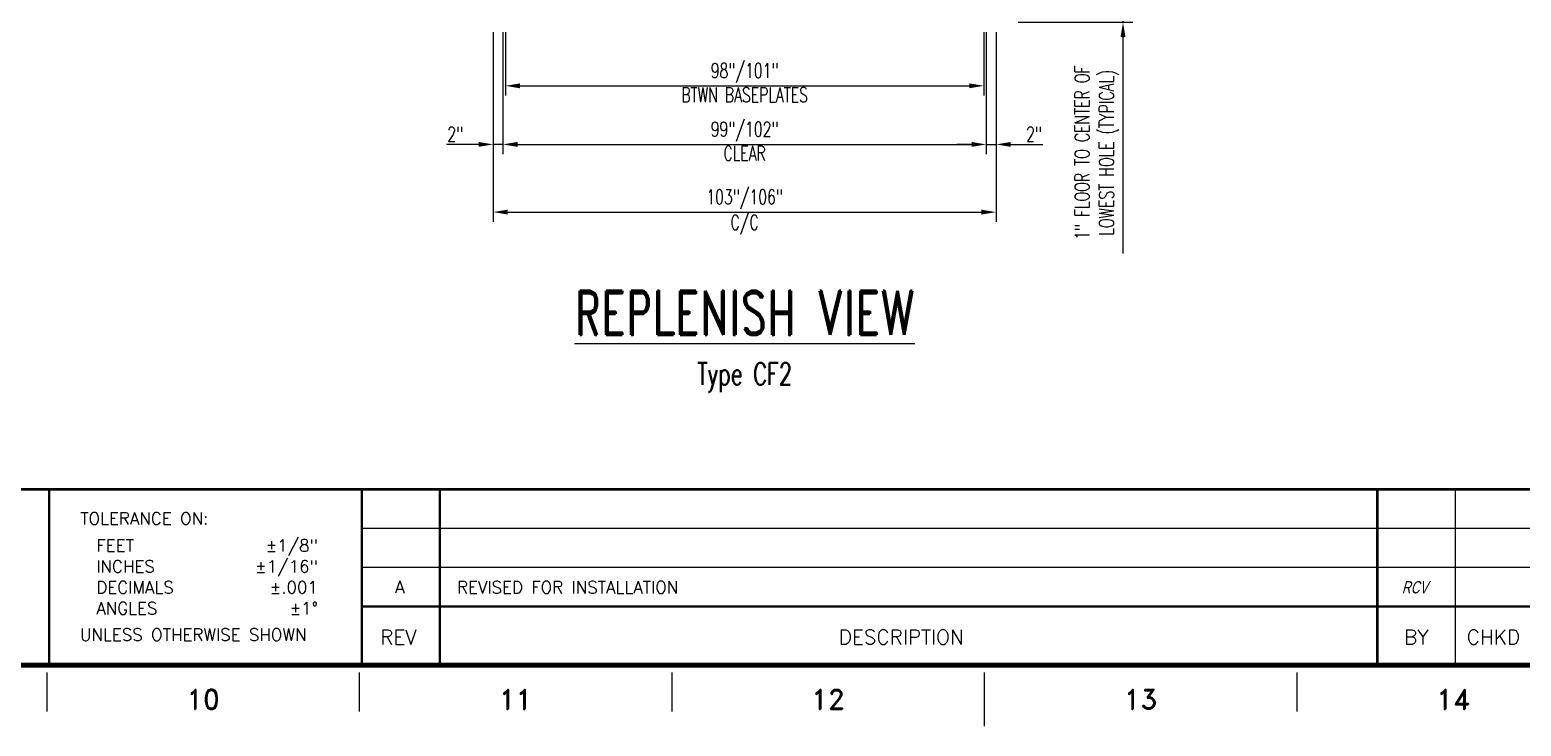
# Model space of a CAD drawing. Extents: x -805 to 239, y -158 to 536.
# Drawn here: x -222.3 to 83.2, y -144.1 to -1.5 of the extents above; entities that cross this region are included whole.
import ezdxf
from ezdxf.enums import TextEntityAlignment as Align

# ---------------------------------------------------------------- set-up
doc = ezdxf.new("R2010")
doc.units = 0
doc.header["$LTSCALE"] = 8
doc.header["$MEASUREMENT"] = 0
doc.linetypes.add('HIDDEN2', pattern=[0.1875, 0.125, -0.0625])
doc.layers.get('DEFPOINTS').update_dxf_attribs({"linetype": 'CONTINUOUS'})
for name, color, linetype in [('BORD', 15, 'CONTINUOUS'), ('RACKDIM', 7, 'CONTINUOUS'), ('RACKLABEL', 7, 'CONTINUOUS'), ('RACKLOAD', 254, 'HIDDEN2'), ('TEXTL', 3, 'CONTINUOUS')]:
    doc.layers.add(name, color=color, linetype=linetype)
doc.styles.add('2thirds', font='romans.shx', dxfattribs={"width": 0.7})
doc.styles.add('BORDER', font='SIMPLEX')
doc.styles.add('DCMARCH', font='stylu.ttf', dxfattribs={"width": 0.75, "oblique": 15})
doc.styles.add('ROMAND', font='ROMAND')
doc.styles.add('SIMPLEX', font='SIMPLEX')
doc.styles.add('TXT06', font='ROMAND', dxfattribs={"bigfont": 'SPECIAL'})
doc.dimstyles.new('2tfrac16', dxfattribs={"dimscale": 32, "dimtxt": 0.0938, "dimasz": 0.0938, "dimexe": 0.0625, "dimexo": 0.0625, "dimgap": 0.01, "dimtad": 1, "dimdec": 4, "dimzin": 1, "dimdsep": 46, "dimlunit": 5, "dimtxsty": '2thirds', "dimcen": 0.0625, "dimclrd": 256, "dimclre": 256, "dimclrt": 256, "dimadec": 0, "dimazin": 0, "dimtfac": 0.75, "dimtdec": 4, "dimtmove": 0, "dimatfit": 0, "dimfxl": 0, "dimtvp": 0.75, "dimfrac": 2, "dimtolj": 1, "dimtzin": 0, "dimarcsym": 0})

# ---------------------------------------------------------------- blocks, each defined once
blk = doc.blocks.new('sbord_d')
at = {"layer": 'BORD'}
for p, q in [((18, -0.0625), (18, -0.3125)), ((20, -0.0625), (20, -0.3125)), ((22, -0.0625), (22, -0.3125)), ((24, -0.0625), (24, -0.4062)), ((26, -0.0625), (26, -0.3125))]:
    blk.add_line(p, q, dxfattribs=at)
at = {"layer": 'BORD', "const_width": 0.0313}
blk.add_lwpolyline([(-0.0156, -0.0156), (32.0156, -0.0156), (32.0156, 20.0156), (-0.0156, 20.0156)], close=True, dxfattribs=at)
at = {"layer": 'BORD'}
for points, const_width in [([(18.0156, 1.1094), (14.0156, 1.1094), (14.0156, -0.0156)], 0.0156), ([(20.0156, 1.1094), (18.0156, 1.1094), (18.0156, -0.0156)], 0.0156), ([(28.5156, 1.1094), (28.0156, 1.1094), (27.5156, 1.1094), (27.0156, 1.1094), (26.5156, 1.1094), (20.5156, 1.1094), (20.0156, 1.1094), (20.0156, 0.8594)], 0.0156), ([(20.5156, 1.1094), (20.5156, 0.8594)], 0.0156), ([(26.5156, 1.1094), (26.5156, 0.8594)], 0.0156), ([(27.0156, 1.1094), (27.0156, 0.8594)], 0.00781), ([(20.0156, 0.8594), (20.0156, 0.6094)], 0.0156), ([(20.0156, 0.8594), (28.5156, 0.8594)], 0.00781), ([(20.5156, 0.8594), (20.5156, 0.6094)], 0.0156), ([(26.5156, 0.8594), (26.5156, 0.6094)], 0.0156), ([(27.0156, 0.8594), (27.0156, 0.6094)], 0.00781), ([(20.0156, 0.6094), (20.0156, 0.3594)], 0.0156), ([(20.0156, 0.6094), (28.5156, 0.6094)], 0.00781), ([(20.5156, 0.6094), (20.5156, 0.3594)], 0.0156), ([(26.5156, 0.6094), (26.5156, 0.3594)], 0.0156), ([(27.0156, 0.6094), (27.0156, 0.3594)], 0.00781), ([(20.0156, 0.3594), (28.5156, 0.3594)], 0.0156), ([(20.0156, 0.3594), (20.0156, 0)], 0.0156), ([(20.5156, 0.3594), (20.5156, 0)], 0.0156), ([(26.5156, 0.3594), (26.5156, 0)], 0.0156), ([(27.0156, 0.3594), (27.0156, 0)], 0.00781)]:
    blk.add_lwpolyline(points, dxfattribs=dict(at, const_width=const_width))
at = {"layer": 'BORD', "style": 'SIMPLEX'}
for s, height, p in [('TOLERANCE ON:', 0.078125, (18.2134, 0.8836)), ('FEET', 0.07812, (18.3166, 0.7106)), ('INCHES', 0.07812, (18.3166, 0.5767)), ('DECIMALS', 0.07812, (18.3166, 0.4428)), ('ANGLES', 0.07812, (18.3166, 0.3089)), ('UNLESS OTHERWISE SHOWN', 0.078125, (18.2118, 0.1401))]:
    blk.add_text(s, height=height, dxfattribs=at).set_placement(p)
for s, p in [('%%p1/8"', (19.7351, 0.7106)), ('%%p1/16"', (19.7351, 0.5767)), ('%%p.001', (19.7351, 0.4428)), ('%%p1%%d', (19.7351, 0.3089))]:
    blk.add_text(s, height=0.07812, dxfattribs=at).set_placement(p, align=Align.RIGHT)
at = {"layer": 'BORD', "style": 'BORDER'}
for s, p in [('REV', (20.25, 0.1172)), ('DESCRIPTION', (23.4688, 0.1172)), ('BY', (26.7656, 0.1172)), ('CHKD', (27.2588, 0.1172))]:
    blk.add_text(s, height=0.09375, dxfattribs=at).set_placement(p, align=Align.CENTER)
at = {"layer": 'BORD', "style": 'ROMAND'}
for s, p in [('10', (19, -0.2344)), ('11', (21, -0.2344)), ('12', (23, -0.2344)), ('13', (25, -0.2344)), ('14', (27, -0.2344))]:
    blk.add_text(s, height=0.125, dxfattribs=at).set_placement(p, align=Align.MIDDLE)
at = {"layer": 'TEXTL', "flags": 8}
for tag, height, style, p in [('TITLE1', 0.1562, 'SIMPLEX', (30.2656, 2.776)), ('TITLE2', 0.1562, 'SIMPLEX', (30.2656, 2.4427)), ('CHK', 0.0938, 'SIMPLEX', (29.8281, 0.8828)), ('APP', 0.0938, 'SIMPLEX', (30.7031, 0.8828)), ('JOB#', 0.125, 'ROMAND', (30.1198, 0.1328)), ('SHT', 0.125, 'ROMAND', (31.1927, 0.1328)), ('REV', 0.125, 'ROMAND', (31.7891, 0.1328))]:
    blk.add_attdef(tag, text='', height=height, dxfattribs=dict(at, style=style)).set_placement(p, align=Align.MIDDLE)
at = {"layer": 'TEXTL', "style": 'SIMPLEX', "flags": 8}
for tag, height, p in [('CUSTOMER', 0.1562, (30.2656, 1.6968)), ('LOCATION', 0.125, (30.2656, 1.3635)), ('REVC', 0.0781, (20.2594, 0.9448)), ('CCHK', 0.0781, (27.2554, 0.9434)), ('REVB', 0.0781, (20.2594, 0.6948)), ('BCHK', 0.0781, (27.2554, 0.6834)), ('REVA', 0.0781, (20.2594, 0.4448)), ('ACHK', 0.0781, (27.2554, 0.4434))]:
    blk.add_attdef(tag, text='', height=height, dxfattribs=at).set_placement(p, align=Align.CENTER)
at = {"layer": 'TEXTL', "flags": 8}
for tag, p, height, style in [('REVCDESC', (20.6253, 0.9434), 0.0781, 'SIMPLEX'), ('REVBDESC', (20.6253, 0.6834), 0.0781, 'SIMPLEX'), ('REVADESC', (20.6253, 0.4434), 0.0781, 'SIMPLEX'), ('DWG#', (30.0549, -0.5661), 0.0938, 'ROMAND')]:
    blk.add_attdef(tag, p, '', height=height, dxfattribs=dict(at, style=style))
at = {"layer": 'TEXTL', "style": 'DCMARCH', "oblique": 15, "width": 0.75, "flags": 8}
for tag, p in [('CBY', (26.7554, 0.9434)), ('BBY', (26.7554, 0.6834)), ('ABY', (26.7554, 0.4434))]:
    blk.add_attdef(tag, text='', height=0.0781, dxfattribs=at).set_placement(p, align=Align.CENTER)
at = {"layer": 'TEXTL', "style": 'SIMPLEX', "flags": 8}
for tag, height, width, p, p2 in [('CAPP', 0.0781, 1.292308, (27.5883, 0.9437), (27.9633, 0.9437)), ('CDT', 0.0781, 1.866, (28.0712, 0.9434), (28.46, 0.9434)), ('SCALE', 0.0938, 1.702732, (31.2344, 0.8374), (31.9413, 0.8374)), ('BAPP', 0.0781, 1.292308, (27.5883, 0.6834), (27.9633, 0.6834)), ('BDT', 0.0781, 1.866, (28.0712, 0.6831), (28.46, 0.6831)), ('PLOT#', 0.0938, 8.555556, (31.2344, 0.4624), (31.9219, 0.4624)), ('AAPP', 0.0781, 1.275949, (27.5881, 0.4434), (27.9631, 0.4434)), ('ADT', 0.0781, 1.833263, (28.0712, 0.4434), (28.46, 0.4434)), ('DATE', 0.0938, 2.134634, (28.6094, 0.4624), (29.3146, 0.4624)), ('CHKDT', 0.0938, 1.555556, (29.4844, 0.4624), (30.1719, 0.4624)), ('APPDT', 0.0938, 1.555556, (30.3594, 0.4624), (31.0469, 0.4624))]:
    blk.add_attdef(tag, text='', height=height, dxfattribs=dict(at, width=width)).set_placement(p, p2, align=Align.FIT)
at = {"layer": 'TEXTL', "style": 'DCMARCH', "oblique": 15, "width": 0.75, "flags": 8}
blk.add_attdef('DRBY', (28.5931, 0.8208), '', height=0.125, dxfattribs=at)
blk = doc.blocks.new('*D77')
at = {"layer": 'DEFPOINTS', "color": 0}
for p in [(-26.38, 0), (-24.38, 0), (-24.38, -25)]:
    blk.add_point(p, dxfattribs=at)
at = {"layer": 'RACKDIM', "lineweight": -2}
for p, q in [((-26.38, -2), (-26.38, -27)), ((-24.38, -2), (-24.38, -27)), ((-29.38, -25), (-32.38, -25)), ((-26.38, -25), (-24.38, -25)), ((-21.38, -25), (-14.83, -25))]:
    blk.add_line(p, q, dxfattribs=at)
at = {"layer": 'RACKDIM'}
for points in [[(-29.38, -24.5), (-29.38, -25.5), (-26.38, -25)], [(-21.38, -24.5), (-21.38, -25.5), (-24.38, -25)]]:
    blk.add_solid(points, dxfattribs=at)
at = {"layer": 'RACKDIM', "insert": (-16.61, -22.89), "char_height": 3.002, "attachment_point": 5, "style": '2thirds'}
blk.add_mtext('\\A1;2"', dxfattribs=at)
blk = doc.blocks.new('*D76')
at = {"layer": 'DEFPOINTS', "color": 0}
for p in [(-127.38, 0), (-125.38, 0), (-127.38, -25)]:
    blk.add_point(p, dxfattribs=at)
at = {"layer": 'RACKDIM', "lineweight": -2}
for p, q in [((-127.38, -2), (-127.38, -27)), ((-125.38, -2), (-125.38, -27)), ((-130.38, -25), (-136.92, -25)), ((-125.38, -25), (-127.38, -25)), ((-122.38, -25), (-119.38, -25))]:
    blk.add_line(p, q, dxfattribs=at)
at = {"layer": 'RACKDIM'}
for points in [[(-130.38, -24.5), (-130.38, -25.5), (-127.38, -25)], [(-122.38, -24.5), (-122.38, -25.5), (-125.38, -25)]]:
    blk.add_solid(points, dxfattribs=at)
at = {"layer": 'RACKDIM', "insert": (-135.15, -22.89), "char_height": 3.002, "attachment_point": 5, "style": '2thirds'}
blk.add_mtext('\\A1;2"', dxfattribs=at)
blk = doc.blocks.new('*D140')
at = {"layer": 'DEFPOINTS', "color": 0}
for p in [(-23.29, 1), (-21.88, 0), (1.62, 0)]:
    blk.add_point(p, dxfattribs=at)
at = {"layer": 'RACKDIM', "lineweight": -2}
for p, q in [((1.62, 4), (1.62, 7)), ((-21.29, 1), (3.62, 1)), ((1.62, 1), (1.62, 0)), ((-19.88, 0), (3.62, 0)), ((1.62, -3), (1.62, -47.36))]:
    blk.add_line(p, q, dxfattribs=at)
at = {"layer": 'RACKDIM'}
for points in [[(1.12, 4), (2.12, 4), (1.62, 1)], [(1.12, -3), (2.12, -3), (1.62, 0)]]:
    blk.add_solid(points, dxfattribs=at)
at = {"layer": 'RACKDIM', "insert": (-3.77, -26.68), "char_height": 3.0016, "attachment_point": 5, "rotation": 90, "style": '2thirds'}
blk.add_mtext('\\A1;1" FLOOR TO CENTER OF\\PLOWEST HOLE (TYPICAL)', dxfattribs=at)
blk = doc.blocks.new('*D145')
at = {"layer": 'DEFPOINTS', "color": 0}
for p in [(-124.88, 0), (-26.88, 0), (-26.88, -13)]:
    blk.add_point(p, dxfattribs=at)
at = {"layer": 'RACKDIM', "lineweight": -2}
for p, q in [((-124.88, -2), (-124.88, -15)), ((-26.88, -2), (-26.88, -15)), ((-121.88, -13), (-29.88, -13))]:
    blk.add_line(p, q, dxfattribs=at)
at = {"layer": 'RACKDIM'}
for points in [[(-121.88, -12.5), (-121.88, -13.5), (-124.88, -13)], [(-29.88, -12.5), (-29.88, -13.5), (-26.88, -13)]]:
    blk.add_solid(points, dxfattribs=at)
at = {"layer": 'RACKDIM', "char_height": 3.0016, "attachment_point": 5, "style": '2thirds'}
for s, insert in [('\\A1;98"/101"', (-75.88, -10.39)), ('\\A1;BTWN BASEPLATES', (-75.88, -14.82))]:
    blk.add_mtext(s, dxfattribs=dict(at, insert=insert))
blk = doc.blocks.new('*D146')
at = {"layer": 'DEFPOINTS', "color": 0}
for p in [(-125.38, 0), (-26.38, 0), (-26.38, -25)]:
    blk.add_point(p, dxfattribs=at)
at = {"layer": 'RACKDIM', "lineweight": -2}
for p, q in [((-125.38, -2), (-125.38, -27)), ((-26.38, -2), (-26.38, -27)), ((-122.38, -25), (-29.38, -25))]:
    blk.add_line(p, q, dxfattribs=at)
at = {"layer": 'RACKDIM'}
for points in [[(-122.38, -24.5), (-122.38, -25.5), (-125.38, -25)], [(-29.38, -24.5), (-29.38, -25.5), (-26.38, -25)]]:
    blk.add_solid(points, dxfattribs=at)
at = {"layer": 'RACKDIM', "attachment_point": 5, "style": '2thirds'}
for s, insert, char_height in [('\\A1;99"/102"', (-75.88, -22.39), 3.0016), ('\\A1;CLEAR', (-75.88, -26.82), 3.002)]:
    blk.add_mtext(s, dxfattribs=dict(at, insert=insert, char_height=char_height))
blk = doc.blocks.new('*D147')
at = {"layer": 'DEFPOINTS', "color": 0}
for p in [(-127.38, 0), (-24.38, 0), (-24.38, -38.86)]:
    blk.add_point(p, dxfattribs=at)
at = {"layer": 'RACKDIM', "lineweight": -2}
for p, q in [((-127.38, -2), (-127.38, -40.86)), ((-24.38, -2), (-24.38, -40.86)), ((-124.38, -38.86), (-27.38, -38.86))]:
    blk.add_line(p, q, dxfattribs=at)
at = {"layer": 'RACKDIM'}
for points in [[(-124.38, -38.36), (-124.38, -39.36), (-127.38, -38.86)], [(-27.38, -38.36), (-27.38, -39.36), (-24.38, -38.86)]]:
    blk.add_solid(points, dxfattribs=at)
at = {"layer": 'RACKDIM', "attachment_point": 5, "style": '2thirds'}
for s, insert, char_height in [('\\A1;103"/106"', (-75.88, -36.25), 3.0016), ('\\A1;C/C', (-75.88, -41.47), 3.002)]:
    blk.add_mtext(s, dxfattribs=dict(at, insert=insert, char_height=char_height))

msp = doc.modelspace()

# ---------------------------------------------------------------- block references
at = {"layer": 'RACKLOAD'}
ref = msp.add_blockref('sbord_d', (-794.79752, -131.11522), dxfattribs=dict(at, xscale=32, yscale=32, zscale=32))
ref.add_attrib('REVA', 'A', dxfattribs={"layer": 'TEXTL', "height": 2.5, "style": 'SIMPLEX', "flags": 8}).set_placement((-146.49811, -116.88126), align=Align.CENTER)
ref.add_attrib('REVADESC', 'REVISED FOR INSTALLATION', (-134.7876, -116.92522), dxfattribs={"layer": 'TEXTL', "height": 2.5, "style": 'SIMPLEX', "flags": 8})
ref.add_attrib('ABY', 'RCV', dxfattribs={"layer": 'TEXTL', "height": 2.5, "style": 'DCMARCH', "oblique": 15, "width": 0.75, "flags": 8}).set_placement((61.37686, -116.92522), align=Align.CENTER)

# ---------------------------------------------------------------- texts
at = {"layer": 'RACKLABEL', "style": 'TXT06', "width": 0.7}
msp.add_text('%%uREPLENISH VIEW', height=9, dxfattribs=at).set_placement((-75.87898, -63.99492), align=Align.CENTER)
at = {"layer": 'RACKLABEL', "insert": (-75.87898, -72.74492), "char_height": 4.5, "width": 100, "attachment_point": 5, "style": '2thirds'}
msp.add_mtext('Type CF2', dxfattribs=at)

# ---------------------------------------------------------------- dimensions: what is measured, and where the dimension line sits
at = {"layer": 'RACKDIM'}
dim = msp.add_linear_dim(base=(1.62094, 0), p1=(-23.28523, 1), p2=(-21.87898, 0), angle=90, text='<> FLOOR TO CENTER OF\\PLOWEST HOLE (TYPICAL)', dimstyle='2tfrac16', override={"dimpost": '"'}, dxfattribs=at)
dim.commit()
dim.dimension.update_dxf_attribs({"geometry": '*D140', "text_midpoint": (-3.77319, -26.68405)})
for base, p1, p2, picture, middle in [((-127.37898, -24.99541), (-125.37898, 0), (-127.37898, 0), '*D76', (-135.15296, -22.88874)), ((-24.37898, -24.99541), (-26.37898, 0), (-24.37898, 0), '*D77', (-16.60501, -22.88874))]:
    dim = msp.add_linear_dim(base=base, p1=p1, p2=p2, dimstyle='2tfrac16', override={"dimpost": '"'}, dxfattribs=at)
    dim.commit()
    dim.dimension.update_dxf_attribs({"geometry": picture, "text_midpoint": middle})
for base, p1, p2, text, picture, middle in [((-24.37898, -38.85974), (-127.37898, 0), (-24.37898, 0), '<>/106"\\XC/C', '*D147', (-75.87898, -38.85974)), ((-26.37898, -24.99541), (-125.37898, 0), (-26.37898, 0), '<>/102"\\XCLEAR', '*D146', (-75.87898, -24.99541)), ((-26.87898, -12.99873), (-124.87898, 0), (-26.87898, 0), '<>/101"\\XBTWN BASEPLATES', '*D145', (-75.87898, -12.99873))]:
    dim = msp.add_linear_dim(base=base, p1=p1, p2=p2, text=text, dimstyle='2tfrac16', override={"dimpost": '"'}, dxfattribs=at)
    dim.commit()
    dim.dimension.update_dxf_attribs({"geometry": picture, "text_midpoint": middle})

doc.saveas('drawing.dxf')
